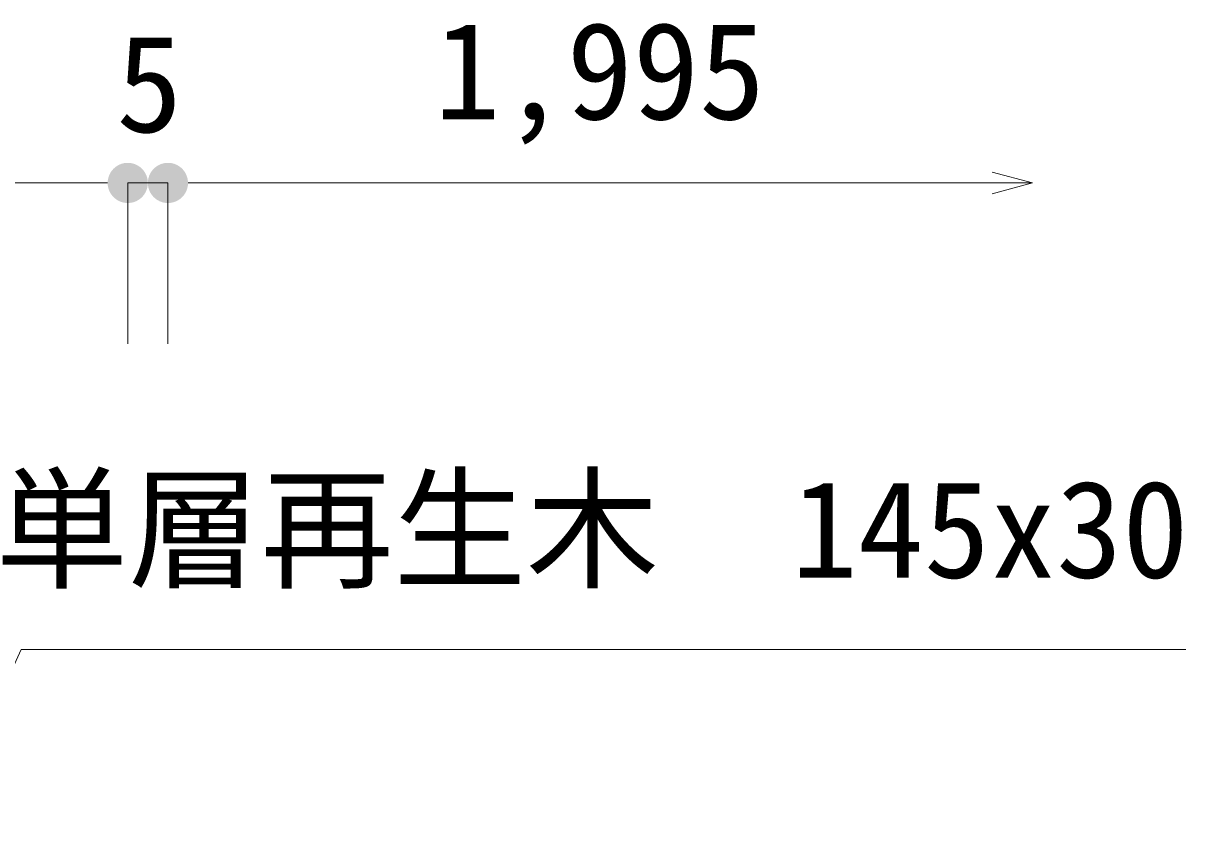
# Model space of a CAD drawing. Units: millimetres, scale not verified. Extents: x -4603 to 4686, y -14667 to 14758.
# Drawn here: x -3960.4 to -3815.8, y -1650.4 to -1549.5 of the extents above; entities that cross this region are included whole.
import ezdxf
from ezdxf.enums import TextEntityAlignment as Align

# ---------------------------------------------------------------- set-up
doc = ezdxf.new("R2010")
doc.units = ezdxf.units.MM
doc.header["$LTSCALE"] = 6.6
for name, color, linetype, lineweight in [('0-3_0-A11-寸法_詳細', 5, 'Continuous', 9), ('0-4_0', 7, 'Continuous', 9), ('0-5_A-B03-文字_書込_小', 7, 'Continuous', 9), ('0-E_SUNPO_s', 4, 'Continuous', 9)]:
    doc.layers.add(name, color=color, linetype=linetype, lineweight=lineweight)
doc.styles.add('ＭＳ ゴシック', font='')
doc.styles.get('ＭＳ ゴシック').set_extended_font_data('MS Gothic')

# ---------------------------------------------------------------- blocks, each defined once
blk = doc.blocks.new('_Dot')
at = {"layer": '0-4_0'}
blk.add_line((-25, 0), (-50, 0), dxfattribs=at)
for points in [[(0, 0), (-21.91, 12.04), (-20.23, 14.69)], [(0, 0), (-20.23, 14.69), (-18.22, 17.11)], [(0, 0), (-18.22, 17.11), (-15.94, 19.26)], [(0, 0), (-15.94, 19.26), (-13.4, 21.11)], [(0, 0), (-13.4, 21.11), (-10.64, 22.62)], [(0, 0), (-10.64, 22.62), (-7.73, 23.78)], [(0, 0), (-7.73, 23.78), (-4.68, 24.56)], [(0, 0), (-4.68, 24.56), (-1.57, 24.95)], [(0, 0), (-1.57, 24.95), (1.57, 24.95)], [(0, 0), (1.57, 24.95), (4.68, 24.56)], [(0, 0), (4.68, 24.56), (7.73, 23.78)], [(0, 0), (7.73, 23.78), (10.64, 22.62)], [(0, 0), (10.64, 22.62), (13.4, 21.11)], [(0, 0), (13.4, 21.11), (15.94, 19.26)], [(0, 0), (15.94, 19.26), (18.22, 17.11)], [(0, 0), (18.22, 17.11), (20.23, 14.69)], [(0, 0), (20.23, 14.69), (21.91, 12.04)], [(0, 0), (-25, 0), (-24.8, 3.13)], [(0, 0), (-24.8, -3.13), (-25, 0)], [(0, 0), (-24.8, 3.13), (-24.21, 6.22)], [(0, 0), (-24.21, -6.22), (-24.8, -3.13)], [(0, 0), (-24.21, 6.22), (-23.24, 9.2)], [(0, 0), (-23.24, -9.2), (-24.21, -6.22)], [(0, 0), (-23.24, 9.2), (-21.91, 12.04)], [(0, 0), (-21.91, -12.04), (-23.24, -9.2)], [(0, 0), (-20.23, -14.69), (-21.91, -12.04)], [(0, 0), (-18.22, -17.11), (-20.23, -14.69)], [(0, 0), (-15.94, -19.26), (-18.22, -17.11)], [(0, 0), (-13.4, -21.11), (-15.94, -19.26)], [(0, 0), (-10.64, -22.62), (-13.4, -21.11)], [(0, 0), (-7.73, -23.78), (-10.64, -22.62)], [(0, 0), (-4.68, -24.56), (-7.73, -23.78)], [(0, 0), (-1.57, -24.95), (-4.68, -24.56)], [(0, 0), (1.57, -24.95), (-1.57, -24.95)], [(0, 0), (21.91, 12.04), (23.24, 9.2)], [(0, 0), (23.24, 9.2), (24.21, 6.22)], [(0, 0), (24.21, 6.22), (24.8, 3.13)], [(0, 0), (24.8, 3.13), (25, 0)], [(0, 0), (4.68, -24.56), (1.57, -24.95)], [(0, 0), (7.73, -23.78), (4.68, -24.56)], [(0, 0), (10.64, -22.62), (7.73, -23.78)], [(0, 0), (13.4, -21.11), (10.64, -22.62)], [(0, 0), (15.94, -19.26), (13.4, -21.11)], [(0, 0), (18.22, -17.11), (15.94, -19.26)], [(0, 0), (20.23, -14.69), (18.22, -17.11)], [(0, 0), (21.91, -12.04), (20.23, -14.69)], [(0, 0), (23.24, -9.2), (21.91, -12.04)], [(0, 0), (24.21, -6.22), (23.24, -9.2)], [(0, 0), (24.8, -3.13), (24.21, -6.22)], [(0, 0), (25, 0), (24.8, -3.13)]]:
    blk.add_solid(points, dxfattribs=at)
blk = doc.blocks.new('_Open30')
at = {"layer": '0-E_SUNPO_s'}
blk.add_line((0, 0), (-50, 0), dxfattribs=at)
blk.add_lwpolyline([(-50, 13.4), (0, 0), (-50, -13.4)], dxfattribs=at)

msp = doc.modelspace()

# ---------------------------------------------------------------- linework, layer by layer
at = {"layer": '0-3_0-A11-寸法_詳細'}
for p, q in [((-3952.378, -1569.344), (-4087.378, -1569.344)), ((-3952.378, -1569.344), (-3957.378, -1569.344)), ((-3947.378, -1589.344), (-3947.378, -1569.344)), ((-3947.378, -1589.344), (-3947.378, -1569.344)), ((-3942.378, -1569.344), (-3947.378, -1569.344)), ((-3942.378, -1589.344), (-3942.378, -1569.344)), ((-3942.378, -1589.344), (-3942.378, -1569.344)), ((-3937.378, -1569.344), (-3932.378, -1569.344)), ((-3839.835, -1569.344), (-3937.378, -1569.344))]:
    msp.add_line(p, q, dxfattribs=at)
at = {"layer": '0-5_A-B03-文字_書込_小'}
msp.add_lwpolyline([(-3815.76, -1627.357), (-3960.631, -1627.357), (-3971.11, -1650.391)], dxfattribs=at)

# ---------------------------------------------------------------- block references
at = {"layer": '0-3_0-A11-寸法_詳細', "xscale": 0.1, "yscale": 0.1}
for name, p in [('_Dot', (-3947.378, -1569.344)), ('_Dot', (-3947.378, -1569.344)), ('_Open30', (-3834.835, -1569.344))]:
    msp.add_blockref(name, p, dxfattribs=at)
at = {"layer": '0-3_0-A11-寸法_詳細', "xscale": 0.1, "yscale": 0.1, "rotation": 180}
msp.add_blockref('_Dot', (-3942.378, -1569.344), dxfattribs=at)
msp.add_blockref('_Dot', (-3942.378, -1569.344), dxfattribs=at)

# ---------------------------------------------------------------- texts
at = {"layer": '0-3_0-A11-寸法_詳細', "style": 'ＭＳ ゴシック'}
for s, p in [('1,995', (-3909.239, -1565.072)), ('5', (-3948.811, -1566.659))]:
    msp.add_text(s, height=12.1, dxfattribs=at).set_placement(p, align=Align.BOTTOM_LEFT)
at = {"layer": '0-5_A-B03-文字_書込_小', "style": 'ＭＳ ゴシック'}
msp.add_text('単層再生木\u3000145x30', height=12.1, dxfattribs=at).set_placement((-3963.828, -1622.071), align=Align.BOTTOM_LEFT)

doc.saveas('drawing.dxf')
